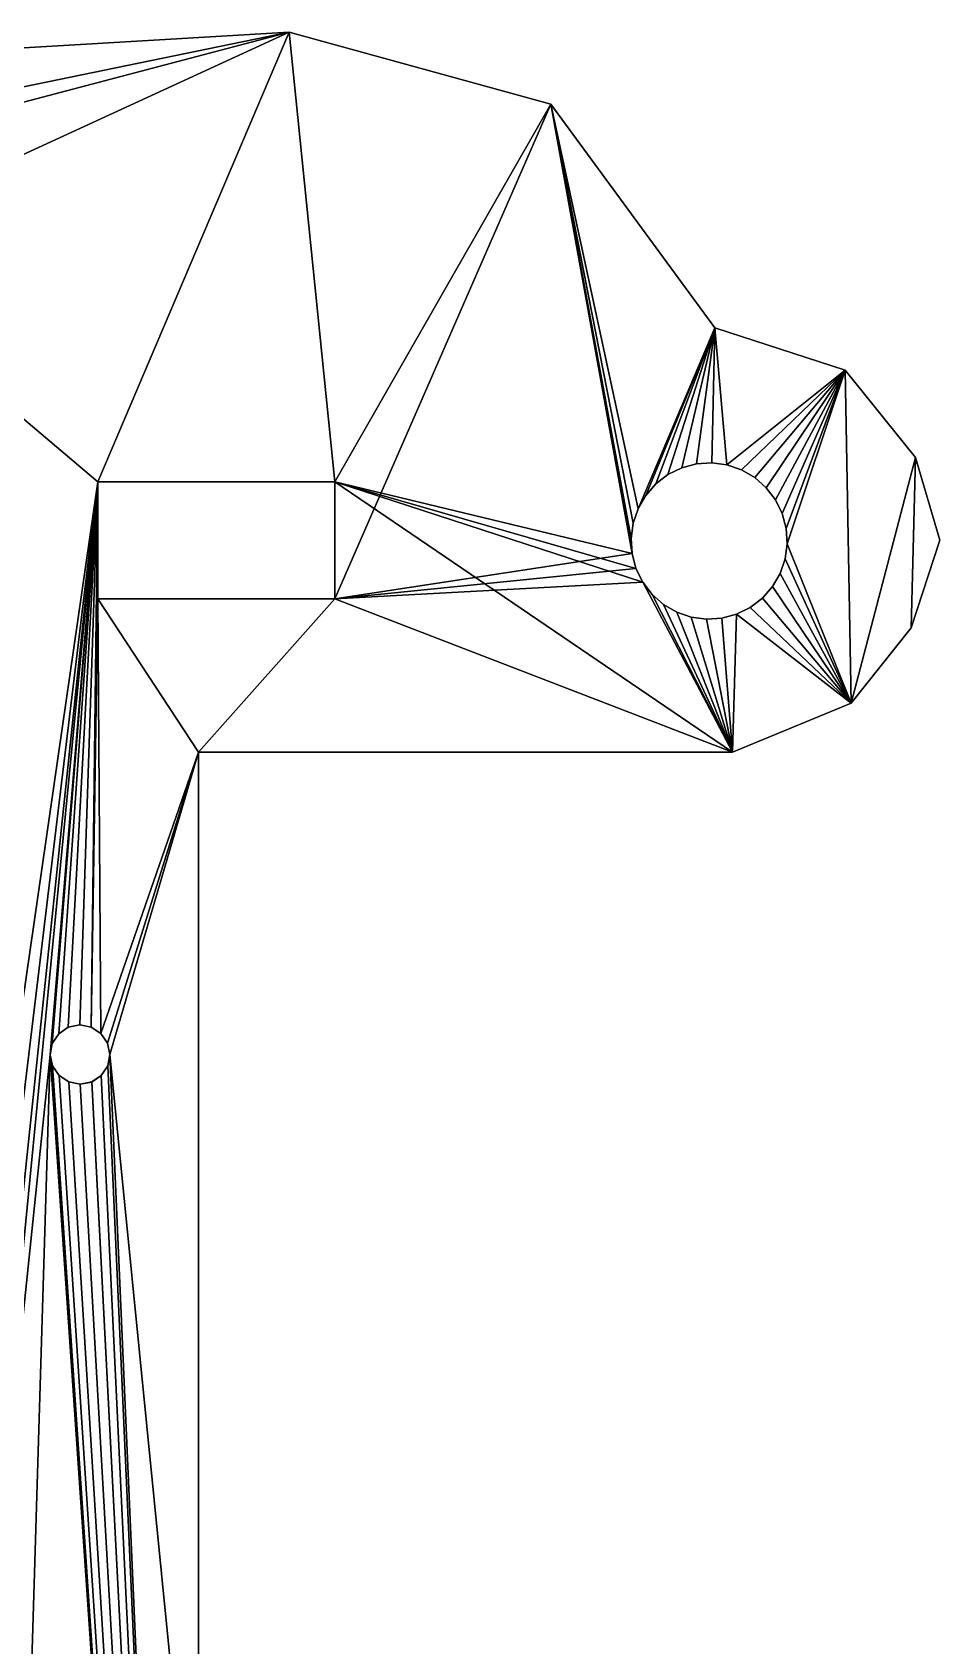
# Model space of a CAD drawing. Extents: x -74 to 237, y -40 to 259.
# Drawn here: x 190.8 to 237.1, y 177.1 to 259.4 of the extents above; entities that cross this region are included whole.
import ezdxf

# ---------------------------------------------------------------- set-up
doc = ezdxf.new("R2010")
doc.units = 0
doc.layers.get('0').update_dxf_attribs({"color": 13, "linetype": 'CONTINUOUS'})

# ---------------------------------------------------------------- blocks, each defined once
blk = doc.blocks.new('GROUP_1')
for p, q in [((277.513, 296.169, 0.013), (223.982, 293.02, 0.013)), ((277.513, 296.169, 10.013), (223.982, 293.02, 10.013)), ((290.867, 292.506, 10.013), (277.513, 296.169, 10.013)), ((290.867, 292.507, 0.013), (277.513, 296.169, 0.013)), ((277.513, 296.169, 0.013), (277.513, 296.169, 10.013)), ((290.867, 292.507, 0.013), (299.222, 281.096, 0.013)), ((290.867, 292.507, 0.013), (290.867, 292.506, 10.013)), ((290.867, 292.506, 10.013), (299.222, 281.095, 10.013)), ((305.865, 278.941, 0.013), (299.222, 281.096, 0.013)), ((299.222, 281.096, 0.013), (299.222, 281.095, 10.013)), ((305.865, 278.941, 10.013), (299.222, 281.095, 10.013)), ((309.459, 274.495, 10.013), (305.865, 278.941, 10.013)), ((309.459, 274.495, 0.013), (305.865, 278.941, 0.013)), ((305.865, 278.941, 0.013), (305.865, 278.941, 10.013)), ((296.836, 273.615, 0.013), (297.537, 273.96, 0.013)), ((296.836, 273.615, 10.013), (297.537, 273.959, 10.013)), ((297.537, 273.96, 0.013), (298.292, 274.161, 0.013)), ((297.537, 273.959, 10.013), (298.292, 274.16, 10.013)), ((297.537, 273.96, 0.013), (297.537, 273.959, 10.013)), ((298.292, 274.161, 0.013), (299.071, 274.211, 0.013)), ((298.292, 274.16, 10.013), (299.071, 274.21, 10.013)), ((298.292, 274.161, 0.013), (298.292, 274.16, 10.013)), ((299.071, 274.211, 0.013), (299.845, 274.107, 0.013)), ((299.071, 274.211, 0.013), (299.071, 274.21, 10.013)), ((299.071, 274.21, 10.013), (299.845, 274.107, 10.013)), ((299.845, 274.107, 0.013), (300.584, 273.855, 0.013)), ((299.845, 274.107, 10.013), (300.584, 273.855, 10.013)), ((299.845, 274.107, 0.013), (299.845, 274.107, 10.013)), ((309.459, 274.495, 0.013), (310.696, 270.265, 0.013)), ((309.459, 274.495, 10.013), (310.696, 270.265, 10.013)), ((309.459, 274.495, 0.013), (309.459, 274.495, 10.013)), ((267.761, 273.242, 0.013), (279.847, 273.242, 0.013)), ((267.761, 267.286, 0.013), (267.761, 273.242, 0.013)), ((267.761, 267.286, 10.013), (267.761, 273.242, 10.013)), ((267.761, 273.242, 10.013), (279.847, 273.242, 10.013)), ((267.761, 273.242, 0.013), (267.761, 273.242, 10.013)), ((279.847, 273.242, 0.013), (279.847, 267.286, 0.013)), ((279.847, 273.242, 10.013), (279.847, 267.286, 10.013)), ((279.847, 273.242, 0.013), (279.847, 273.242, 10.013)), ((295.7, 272.555, 0.013), (296.216, 273.141, 0.013)), ((295.7, 272.554, 10.013), (296.216, 273.141, 10.013)), ((296.216, 273.141, 0.013), (296.836, 273.615, 0.013)), ((296.216, 273.141, 10.013), (296.836, 273.615, 10.013)), ((296.216, 273.141, 0.013), (296.216, 273.141, 10.013)), ((296.836, 273.615, 0.013), (296.836, 273.615, 10.013)), ((300.584, 273.855, 0.013), (301.26, 273.464, 0.013)), ((300.584, 273.855, 10.013), (301.26, 273.463, 10.013)), ((300.584, 273.855, 0.013), (300.584, 273.855, 10.013)), ((301.26, 273.464, 0.013), (301.846, 272.948, 0.013)), ((301.26, 273.464, 0.013), (301.26, 273.463, 10.013)), ((301.26, 273.463, 10.013), (301.846, 272.948, 10.013)), ((295.309, 271.879, 0.013), (295.7, 272.555, 0.013)), ((295.309, 271.879, 10.013), (295.7, 272.554, 10.013)), ((295.7, 272.555, 0.013), (295.7, 272.554, 10.013)), ((301.846, 272.948, 0.013), (302.32, 272.328, 0.013)), ((301.846, 272.948, 10.013), (302.32, 272.327, 10.013)), ((301.846, 272.948, 0.013), (301.846, 272.948, 10.013)), ((302.32, 272.328, 0.013), (302.665, 271.627, 0.013)), ((302.32, 272.328, 0.013), (302.32, 272.327, 10.013)), ((302.32, 272.327, 10.013), (302.665, 271.626, 10.013)), ((295.057, 271.14, 0.013), (295.309, 271.879, 0.013)), ((295.057, 271.14, 10.013), (295.309, 271.879, 10.013)), ((295.309, 271.879, 0.013), (295.309, 271.879, 10.013)), ((302.665, 271.627, 0.013), (302.866, 270.872, 0.013)), ((302.665, 271.627, 0.013), (302.665, 271.626, 10.013)), ((302.665, 271.626, 10.013), (302.866, 270.872, 10.013)), ((294.954, 270.366, 0.013), (295.057, 271.14, 0.013)), ((294.954, 270.366, 10.013), (295.057, 271.14, 10.013)), ((295.057, 271.14, 0.013), (295.057, 271.14, 10.013)), ((302.866, 270.872, 0.013), (302.915, 270.093, 0.013)), ((302.866, 270.872, 10.013), (302.915, 270.093, 10.013)), ((302.866, 270.872, 0.013), (302.866, 270.872, 10.013)), ((295.003, 269.587, 0.013), (294.954, 270.366, 0.013)), ((295.003, 269.586, 10.013), (294.954, 270.366, 10.013)), ((294.954, 270.366, 0.013), (294.954, 270.366, 10.013)), ((302.915, 270.093, 0.013), (302.812, 269.319, 0.013)), ((302.915, 270.093, 10.013), (302.812, 269.319, 10.013)), ((302.915, 270.093, 0.013), (302.915, 270.093, 10.013)), ((309.23, 265.797, 0.013), (310.696, 270.265, 0.013)), ((309.23, 265.797, 10.013), (310.696, 270.265, 10.013)), ((310.696, 270.265, 0.013), (310.696, 270.265, 10.013)), ((295.204, 268.832, 0.013), (295.003, 269.587, 0.013)), ((295.003, 269.587, 0.013), (295.003, 269.586, 10.013)), ((295.204, 268.832, 10.013), (295.003, 269.586, 10.013)), ((302.812, 269.319, 0.013), (302.56, 268.58, 0.013)), ((302.812, 269.319, 10.013), (302.56, 268.58, 10.013)), ((302.812, 269.319, 0.013), (302.812, 269.319, 10.013)), ((295.549, 268.131, 0.013), (295.204, 268.832, 0.013)), ((295.549, 268.131, 10.013), (295.204, 268.832, 10.013)), ((295.204, 268.832, 0.013), (295.204, 268.832, 10.013)), ((302.56, 268.58, 0.013), (302.169, 267.904, 0.013)), ((302.56, 268.58, 10.013), (302.169, 267.904, 10.013)), ((302.56, 268.58, 0.013), (302.56, 268.58, 10.013)), ((296.023, 267.511, 0.013), (295.549, 268.131, 0.013)), ((296.023, 267.511, 10.013), (295.549, 268.131, 10.013)), ((295.549, 268.131, 0.013), (295.549, 268.131, 10.013)), ((296.609, 266.995, 0.013), (296.023, 267.511, 0.013)), ((296.609, 266.995, 10.013), (296.023, 267.511, 10.013)), ((296.023, 267.511, 0.013), (296.023, 267.511, 10.013)), ((302.169, 267.904, 0.013), (301.653, 267.318, 0.013)), ((302.169, 267.904, 10.013), (301.653, 267.318, 10.013)), ((302.169, 267.904, 0.013), (302.169, 267.904, 10.013)), ((279.847, 267.286, 0.013), (267.761, 267.286, 0.013)), ((279.847, 267.286, 10.013), (267.761, 267.286, 10.013)), ((267.761, 267.286, 0.013), (267.761, 267.286, 10.013)), ((279.847, 267.286, 0.013), (279.847, 267.286, 10.013)), ((297.285, 266.604, 0.013), (296.609, 266.995, 0.013)), ((297.285, 266.603, 10.013), (296.609, 266.995, 10.013)), ((296.609, 266.995, 0.013), (296.609, 266.995, 10.013)), ((298.024, 266.352, 0.013), (297.285, 266.604, 0.013)), ((297.285, 266.604, 0.013), (297.285, 266.603, 10.013)), ((298.024, 266.351, 10.013), (297.285, 266.603, 10.013)), ((301.033, 266.844, 0.013), (300.332, 266.499, 0.013)), ((301.033, 266.843, 10.013), (300.332, 266.499, 10.013)), ((301.653, 267.318, 0.013), (301.033, 266.844, 0.013)), ((301.653, 267.318, 10.013), (301.033, 266.843, 10.013)), ((301.033, 266.844, 0.013), (301.033, 266.843, 10.013)), ((301.653, 267.318, 0.013), (301.653, 267.318, 10.013)), ((298.798, 266.249, 0.013), (298.024, 266.352, 0.013)), ((298.024, 266.352, 0.013), (298.024, 266.351, 10.013)), ((298.798, 266.248, 10.013), (298.024, 266.351, 10.013)), ((299.577, 266.299, 0.013), (298.798, 266.249, 0.013)), ((299.577, 266.298, 10.013), (298.798, 266.248, 10.013)), ((298.798, 266.249, 0.013), (298.798, 266.248, 10.013)), ((300.332, 266.499, 0.013), (299.577, 266.299, 0.013)), ((300.332, 266.499, 10.013), (299.577, 266.298, 10.013)), ((299.577, 266.299, 0.013), (299.577, 266.298, 10.013)), ((300.332, 266.499, 0.013), (300.332, 266.499, 10.013)), ((306.172, 261.962, 0.013), (309.23, 265.797, 0.013)), ((306.172, 261.961, 10.013), (309.23, 265.797, 10.013)), ((309.23, 265.797, 0.013), (309.23, 265.797, 10.013)), ((300.12, 259.468, 0.013), (306.172, 261.962, 0.013)), ((300.12, 259.468, 10.013), (306.172, 261.961, 10.013)), ((306.172, 261.962, 0.013), (306.172, 261.961, 10.013)), ((272.891, 259.468, 0.013), (272.891, 198.628, 0.013)), ((300.12, 259.468, 0.013), (272.891, 259.468, 0.013)), ((272.891, 259.468, 10.013), (272.891, 198.628, 10.013)), ((300.12, 259.468, 10.013), (272.891, 259.468, 10.013)), ((272.891, 259.468, 0.013), (272.891, 259.468, 10.013)), ((300.12, 259.468, 0.013), (300.12, 259.468, 10.013)), ((265.762, 245.101, 0.013), (266.252, 245.436, 0.013)), ((265.762, 245.101, 10.013), (266.252, 245.435, 10.013)), ((266.252, 245.436, 0.013), (266.833, 245.557, 0.013)), ((266.252, 245.435, 10.013), (266.833, 245.556, 10.013)), ((266.252, 245.436, 0.013), (266.252, 245.435, 10.013)), ((266.833, 245.557, 0.013), (267.416, 245.447, 0.013)), ((266.833, 245.557, 0.013), (266.833, 245.556, 10.013)), ((266.833, 245.556, 10.013), (267.416, 245.447, 10.013)), ((267.416, 245.447, 0.013), (267.913, 245.123, 0.013)), ((267.416, 245.447, 10.013), (267.913, 245.123, 10.013)), ((267.416, 245.447, 0.013), (267.416, 245.447, 10.013)), ((265.327, 244.038, 0.013), (265.437, 244.611, 0.013)), ((265.327, 244.038, 10.013), (265.437, 244.611, 10.013)), ((265.437, 244.611, 0.013), (265.762, 245.101, 0.013)), ((265.437, 244.611, 10.013), (265.762, 245.101, 10.013)), ((265.437, 244.611, 0.013), (265.437, 244.611, 10.013)), ((265.762, 245.101, 0.013), (265.762, 245.101, 10.013)), ((267.913, 245.123, 0.013), (268.248, 244.634, 0.013)), ((267.913, 245.123, 10.013), (268.248, 244.633, 10.013)), ((267.913, 245.123, 0.013), (267.913, 245.123, 10.013)), ((268.248, 244.634, 0.013), (268.37, 244.054, 0.013)), ((268.248, 244.634, 0.013), (268.248, 244.633, 10.013)), ((268.248, 244.633, 10.013), (268.37, 244.053, 10.013)), ((265.448, 243.465, 0.013), (265.327, 244.038, 0.013)), ((265.448, 243.464, 10.013), (265.327, 244.038, 10.013)), ((265.327, 244.038, 0.013), (265.327, 244.038, 10.013)), ((268.26, 243.467, 0.013), (268.37, 244.054, 0.013)), ((268.26, 243.467, 10.013), (268.37, 244.053, 10.013)), ((268.37, 244.054, 0.013), (268.37, 244.053, 10.013)), ((265.783, 242.979, 0.013), (265.448, 243.465, 0.013)), ((265.448, 243.465, 0.013), (265.448, 243.464, 10.013)), ((265.783, 242.979, 10.013), (265.448, 243.464, 10.013)), ((266.28, 242.651, 0.013), (265.783, 242.979, 0.013)), ((266.28, 242.651, 10.013), (265.783, 242.979, 10.013)), ((265.783, 242.979, 0.013), (265.783, 242.979, 10.013)), ((267.935, 242.976, 0.013), (267.445, 242.647, 0.013)), ((267.935, 242.975, 10.013), (267.445, 242.646, 10.013)), ((267.935, 242.976, 0.013), (268.26, 243.467, 0.013)), ((267.935, 242.975, 10.013), (268.26, 243.467, 10.013)), ((267.935, 242.976, 0.013), (267.935, 242.975, 10.013)), ((268.26, 243.467, 0.013), (268.26, 243.467, 10.013)), ((266.864, 242.535, 0.013), (266.28, 242.651, 0.013)), ((266.864, 242.534, 10.013), (266.28, 242.651, 10.013)), ((266.28, 242.651, 0.013), (266.28, 242.651, 10.013)), ((267.445, 242.647, 0.013), (266.864, 242.535, 0.013)), ((267.445, 242.646, 10.013), (266.864, 242.534, 10.013)), ((266.864, 242.535, 0.013), (266.864, 242.534, 10.013)), ((267.445, 242.647, 0.013), (267.445, 242.646, 10.013))]:
    blk.add_line(p, q)
mesh = blk.add_polyface()
corners = [(243.376, 289.162, 0.013), (223.982, 293.02, 0.013), (277.513, 296.169, 0.013), (253.571, 289.877, 0.013), (253.628, 285.201, 0.013), (267.761, 273.242, 0.013), (279.847, 273.242, 0.013), (290.867, 292.507, 0.013), (279.847, 267.286, 0.013), (295.057, 271.14, 0.013), (294.954, 270.366, 0.013), (295.309, 271.879, 0.013), (299.222, 281.096, 0.013), (295.7, 272.555, 0.013), (296.216, 273.141, 0.013), (296.836, 273.615, 0.013), (297.537, 273.96, 0.013), (298.292, 274.161, 0.013), (299.071, 274.211, 0.013), (299.845, 274.107, 0.013), (305.865, 278.941, 0.013), (300.584, 273.855, 0.013), (301.26, 273.464, 0.013), (301.846, 272.948, 0.013), (302.32, 272.328, 0.013), (302.665, 271.627, 0.013), (302.866, 270.872, 0.013), (302.915, 270.093, 0.013), (272.891, 259.468, 0.013), (267.761, 267.286, 0.013), (300.12, 259.468, 0.013), (295.549, 268.131, 0.013), (295.204, 268.832, 0.013), (295.003, 269.587, 0.013), (296.023, 267.511, 0.013), (296.609, 266.995, 0.013), (297.285, 266.604, 0.013), (298.024, 266.352, 0.013), (298.798, 266.249, 0.013), (299.577, 266.299, 0.013), (300.332, 266.499, 0.013), (306.172, 261.962, 0.013), (301.033, 266.844, 0.013), (301.653, 267.318, 0.013), (302.169, 267.904, 0.013), (302.56, 268.58, 0.013), (302.812, 269.319, 0.013), (309.459, 274.495, 0.013), (309.23, 265.797, 0.013), (310.696, 270.265, 0.013)]
mesh.append_faces([[corners[k] for k in face] for face in [(48, 47, 49)]], dxfattribs={"vtx0": -1})
mesh.append_faces([[corners[k] for k in face] for face in [(0, 2, 3), (3, 2, 4), (5, 2, 6), (6, 7, 8), (9, 7, 11), (11, 12, 13), (13, 12, 14), (14, 12, 15), (15, 12, 16), (16, 12, 17), (17, 12, 18), (18, 12, 19), (19, 20, 21), (21, 20, 22), (22, 20, 23), (23, 20, 24), (24, 20, 25), (25, 20, 26), (26, 20, 27), (28, 8, 30), (31, 8, 32), (32, 8, 33), (33, 7, 10), (30, 40, 41), (41, 47, 48)]], dxfattribs={"vtx0": -1, "vtx1": -1})
mesh.append_faces([[corners[k] for k in face] for face in [(4, 2, 5), (30, 8, 31), (33, 8, 7), (41, 27, 20)]], dxfattribs={"vtx0": -1, "vtx1": -1, "vtx2": -1})
mesh.append_faces([[corners[k] for k in face] for face in [(0, 1, 2), (6, 2, 7), (7, 9, 10), (11, 7, 12), (19, 12, 20), (28, 29, 8), (30, 31, 34), (30, 34, 35), (30, 35, 36), (30, 36, 37), (30, 37, 38), (30, 38, 39), (30, 39, 40), (41, 40, 42), (41, 42, 43), (41, 43, 44), (41, 44, 45), (41, 45, 46), (41, 46, 27), (41, 20, 47)]], dxfattribs={"vtx0": -1, "vtx2": -1})
mesh = blk.add_polyface()
corners = [(223.982, 293.02, 10.013), (243.376, 289.162, 10.013), (277.513, 296.169, 10.013), (253.571, 289.876, 10.013), (253.628, 285.2, 10.013), (267.761, 273.242, 10.013), (279.847, 273.242, 10.013), (290.867, 292.506, 10.013), (267.761, 267.286, 10.013), (272.891, 259.468, 10.013), (279.847, 267.286, 10.013), (300.12, 259.468, 10.013), (295.549, 268.131, 10.013), (295.204, 268.832, 10.013), (295.003, 269.586, 10.013), (294.954, 270.366, 10.013), (296.023, 267.511, 10.013), (296.609, 266.995, 10.013), (297.285, 266.603, 10.013), (298.024, 266.351, 10.013), (298.798, 266.248, 10.013), (299.577, 266.298, 10.013), (300.332, 266.499, 10.013), (306.172, 261.961, 10.013), (301.033, 266.843, 10.013), (301.653, 267.318, 10.013), (302.169, 267.904, 10.013), (302.56, 268.58, 10.013), (302.812, 269.319, 10.013), (302.915, 270.093, 10.013), (305.865, 278.941, 10.013), (309.459, 274.495, 10.013), (309.23, 265.797, 10.013), (310.696, 270.265, 10.013), (295.309, 271.879, 10.013), (299.222, 281.095, 10.013), (295.057, 271.14, 10.013), (295.7, 272.554, 10.013), (296.216, 273.141, 10.013), (296.836, 273.615, 10.013), (297.537, 273.959, 10.013), (298.292, 274.16, 10.013), (299.071, 274.21, 10.013), (299.845, 274.107, 10.013), (300.584, 273.855, 10.013), (301.26, 273.463, 10.013), (301.846, 272.948, 10.013), (302.32, 272.327, 10.013), (302.665, 271.626, 10.013), (302.866, 270.872, 10.013)]
mesh.append_faces([[corners[k] for k in face] for face in [(31, 32, 33)]], dxfattribs={"vtx0": -1})
mesh.append_faces([[corners[k] for k in face] for face in [(0, 1, 2), (2, 6, 7), (8, 9, 10), (10, 11, 6), (12, 11, 16), (16, 11, 17), (17, 11, 18), (18, 11, 19), (19, 11, 20), (20, 11, 21), (21, 11, 22), (22, 23, 24), (24, 23, 25), (25, 23, 26), (26, 23, 27), (27, 23, 28), (28, 23, 29), (30, 23, 31), (7, 34, 35), (34, 7, 36), (36, 7, 15), (35, 43, 30)]], dxfattribs={"vtx0": -1, "vtx1": -1})
mesh.append_faces([[corners[k] for k in face] for face in [(2, 4, 5), (6, 11, 12), (6, 14, 7), (29, 23, 30)]], dxfattribs={"vtx0": -1, "vtx1": -1, "vtx2": -1})
mesh.append_faces([[corners[k] for k in face] for face in [(2, 1, 3), (2, 3, 4), (2, 5, 6), (10, 9, 11), (6, 12, 13), (6, 13, 14), (7, 14, 15), (22, 11, 23), (31, 23, 32), (35, 34, 37), (35, 37, 38), (35, 38, 39), (35, 39, 40), (35, 40, 41), (35, 41, 42), (35, 42, 43), (30, 43, 44), (30, 44, 45), (30, 45, 46), (30, 46, 47), (30, 47, 48), (30, 48, 49), (30, 49, 29)]], dxfattribs={"vtx0": -1, "vtx2": -1})
mesh = blk.add_polyface()
corners = [(223.982, 293.02, 10.013), (277.513, 296.169, 0.013), (223.982, 293.02, 0.013), (277.513, 296.169, 10.013)]
mesh.append_faces([[corners[k] for k in face] for face in [(0, 1, 2), (1, 0, 3)]], dxfattribs={"vtx0": -1})
mesh = blk.add_polyface()
corners = [(277.513, 296.169, 10.013), (290.867, 292.507, 0.013), (277.513, 296.169, 0.013), (290.867, 292.506, 10.013)]
mesh.append_faces([[corners[k] for k in face] for face in [(0, 1, 2), (1, 0, 3)]], dxfattribs={"vtx0": -1})
mesh = blk.add_polyface()
corners = [(299.222, 281.096, 0.013), (290.867, 292.506, 10.013), (299.222, 281.095, 10.013), (290.867, 292.507, 0.013)]
mesh.append_faces([[corners[k] for k in face] for face in [(0, 1, 2), (1, 0, 3)]], dxfattribs={"vtx0": -1})
mesh = blk.add_polyface()
corners = [(262.747, 159.197, 0), (257.213, 172.341, 0.009), (258.229, 175.688, 0.009), (258.572, 179.169, 0.009), (240.729, 197.012, 0.009), (237.68, 231.904, 0.013), (239.096, 232.987, 0.013), (240.273, 234.325, 0.013), (241.167, 235.867, 0.013), (244.21, 196.67, 0.009), (241.742, 237.554, 0.013), (241.977, 239.32, 0.013), (243.376, 289.162, 0.013), (243.644, 284.505, 0.013), (253.628, 285.201, 0.013), (247.557, 195.654, 0.009), (250.642, 194.005, 0.009), (253.346, 191.786, 0.009), (255.565, 189.082, 0.009), (286.663, 159.209), (272.891, 198.628, 0.013), (309.539, 198.628, 0.013), (298.593, 159.197, 0), (236.656, 247.908, 0.013), (238.198, 247.014, 0.013), (239.537, 245.837, 0.013), (240.619, 244.421, 0.013), (241.405, 242.821, 0.013), (241.864, 241.099, 0.013), (267.761, 273.242, 0.013), (257.213, 185.998, 0.009), (258.229, 182.65, 0.009), (265.327, 244.038, 0.013), (265.437, 244.611, 0.013), (265.762, 245.101, 0.013), (266.252, 245.436, 0.013), (266.833, 245.557, 0.013), (267.416, 245.447, 0.013), (267.761, 267.286, 0.013), (267.913, 245.123, 0.013), (272.891, 259.468, 0.013), (268.248, 244.634, 0.013), (268.37, 244.054, 0.013), (273.745, 121.257, 0), (265.448, 243.465, 0.013), (265.783, 242.979, 0.013), (266.28, 242.651, 0.013), (266.864, 242.535, 0.013), (267.445, 242.647, 0.013), (267.935, 242.976, 0.013), (268.26, 243.467, 0.013)]
mesh.append_faces([[corners[k] for k in face] for face in [(4, 8, 9), (9, 14, 15), (15, 14, 16), (16, 14, 17), (17, 14, 18), (19, 21, 22), (23, 12, 24), (24, 12, 25), (25, 12, 26), (26, 12, 27), (27, 12, 28), (28, 12, 11), (18, 29, 30), (30, 29, 31), (31, 29, 3), (32, 29, 33), (33, 29, 34), (34, 29, 35), (35, 29, 36), (36, 29, 37), (39, 40, 41), (41, 40, 42)]], dxfattribs={"vtx0": -1, "vtx1": -1})
mesh.append_faces([[corners[k] for k in face] for face in [(9, 11, 12), (14, 29, 18), (3, 29, 32), (3, 32, 0), (39, 38, 40), (43, 0, 32), (43, 42, 20)]], dxfattribs={"vtx0": -1, "vtx1": -1, "vtx2": -1})
mesh.append_faces([[corners[k] for k in face] for face in [(0, 1, 2), (0, 2, 3), (4, 5, 6), (4, 6, 7), (4, 7, 8), (9, 8, 10), (9, 10, 11), (9, 12, 13), (9, 13, 14), (19, 20, 21), (37, 29, 38), (38, 39, 37), (42, 40, 20), (43, 32, 44), (43, 44, 45), (43, 45, 46), (43, 46, 47), (43, 47, 48), (43, 48, 49), (43, 49, 50), (43, 50, 42)]], dxfattribs={"vtx0": -1, "vtx2": -1})
mesh = blk.add_polyface()
corners = [(262.747, 159.196, 10), (273.745, 121.257, 10), (265.327, 244.038, 10.013), (265.448, 243.464, 10.013), (265.783, 242.979, 10.013), (266.28, 242.651, 10.013), (266.864, 242.534, 10.013), (267.445, 242.646, 10.013), (267.935, 242.975, 10.013), (268.26, 243.467, 10.013), (268.37, 244.053, 10.013), (272.891, 198.628, 10.013), (286.663, 159.208, 10), (309.539, 198.628, 10.013), (298.593, 159.196, 10), (237.68, 231.903, 10.013), (240.729, 197.012, 10.009), (239.096, 232.986, 10.013), (240.273, 234.324, 10.013), (241.167, 235.866, 10.013), (244.21, 196.669, 10.009), (241.742, 237.553, 10.013), (241.977, 239.32, 10.013), (243.376, 289.162, 10.013), (243.644, 284.505, 10.013), (253.628, 285.2, 10.013), (247.557, 195.654, 10.009), (250.642, 194.005, 10.009), (253.346, 191.786, 10.009), (255.565, 189.082, 10.009), (257.213, 172.341, 10.009), (258.229, 175.688, 10.009), (258.572, 179.169, 10.009), (236.656, 247.907, 10.013), (238.198, 247.013, 10.013), (239.537, 245.836, 10.013), (240.619, 244.421, 10.013), (241.405, 242.821, 10.013), (241.864, 241.099, 10.013), (267.761, 273.242, 10.013), (257.213, 185.997, 10.009), (258.229, 182.65, 10.009), (265.437, 244.611, 10.013), (265.762, 245.101, 10.013), (266.252, 245.435, 10.013), (266.833, 245.556, 10.013), (267.416, 245.447, 10.013), (267.761, 267.286, 10.013), (267.913, 245.123, 10.013), (272.891, 259.468, 10.013), (268.248, 244.633, 10.013)]
mesh.append_faces([[corners[k] for k in face] for face in [(2, 1, 3), (3, 1, 4), (4, 1, 5), (5, 1, 6), (6, 1, 7), (7, 1, 8), (8, 1, 9), (9, 1, 10), (11, 12, 13), (15, 16, 17), (17, 16, 18), (18, 16, 19), (19, 20, 21), (21, 20, 22), (23, 20, 24), (24, 20, 25), (30, 0, 31), (31, 0, 32), (39, 46, 47), (48, 47, 46), (49, 10, 11)]], dxfattribs={"vtx0": -1, "vtx1": -1})
mesh.append_faces([[corners[k] for k in face] for face in [(0, 1, 2), (10, 1, 11), (22, 20, 23), (39, 25, 29), (39, 32, 2), (2, 32, 0), (47, 48, 49)]], dxfattribs={"vtx0": -1, "vtx1": -1, "vtx2": -1})
mesh.append_faces([[corners[k] for k in face] for face in [(13, 12, 14), (19, 16, 20), (25, 20, 26), (25, 26, 27), (25, 27, 28), (25, 28, 29), (23, 33, 34), (23, 34, 35), (23, 35, 36), (23, 36, 37), (23, 37, 38), (23, 38, 22), (39, 29, 40), (39, 40, 41), (39, 41, 32), (39, 2, 42), (39, 42, 43), (39, 43, 44), (39, 44, 45), (39, 45, 46), (49, 48, 50), (49, 50, 10)]], dxfattribs={"vtx0": -1, "vtx2": -1})
mesh = blk.add_polyface()
corners = [(299.222, 281.095, 10.013), (305.865, 278.941, 0.013), (299.222, 281.096, 0.013), (305.865, 278.941, 10.013)]
mesh.append_faces([[corners[k] for k in face] for face in [(0, 1, 2), (1, 0, 3)]], dxfattribs={"vtx0": -1})
mesh = blk.add_polyface()
corners = [(309.459, 274.495, 0.013), (305.865, 278.941, 10.013), (309.459, 274.495, 10.013), (305.865, 278.941, 0.013)]
mesh.append_faces([[corners[k] for k in face] for face in [(0, 1, 2), (1, 0, 3)]], dxfattribs={"vtx0": -1})
mesh = blk.add_polyface()
corners = [(297.537, 273.959, 10.013), (296.836, 273.615, 0.013), (297.537, 273.96, 0.013), (296.836, 273.615, 10.013)]
mesh.append_faces([[corners[k] for k in face] for face in [(0, 1, 2), (1, 0, 3)]], dxfattribs={"vtx0": -1})
mesh = blk.add_polyface()
corners = [(298.292, 274.16, 10.013), (297.537, 273.96, 0.013), (298.292, 274.161, 0.013), (297.537, 273.959, 10.013)]
mesh.append_faces([[corners[k] for k in face] for face in [(0, 1, 2), (1, 0, 3)]], dxfattribs={"vtx0": -1})
mesh = blk.add_polyface()
corners = [(299.071, 274.21, 10.013), (298.292, 274.161, 0.013), (299.071, 274.211, 0.013), (298.292, 274.16, 10.013)]
mesh.append_faces([[corners[k] for k in face] for face in [(0, 1, 2), (1, 0, 3)]], dxfattribs={"vtx0": -1})
mesh = blk.add_polyface()
corners = [(299.845, 274.107, 10.013), (299.071, 274.211, 0.013), (299.845, 274.107, 0.013), (299.071, 274.21, 10.013)]
mesh.append_faces([[corners[k] for k in face] for face in [(0, 1, 2), (1, 0, 3)]], dxfattribs={"vtx0": -1})
mesh = blk.add_polyface()
corners = [(300.584, 273.855, 10.013), (299.845, 274.107, 0.013), (300.584, 273.855, 0.013), (299.845, 274.107, 10.013)]
mesh.append_faces([[corners[k] for k in face] for face in [(0, 1, 2), (1, 0, 3)]], dxfattribs={"vtx0": -1})
mesh = blk.add_polyface()
corners = [(310.696, 270.265, 0.013), (309.459, 274.495, 10.013), (310.696, 270.265, 10.013), (309.459, 274.495, 0.013)]
mesh.append_faces([[corners[k] for k in face] for face in [(0, 1, 2), (1, 0, 3)]], dxfattribs={"vtx0": -1})
mesh = blk.add_polyface()
corners = [(267.761, 267.286, 0.013), (267.761, 273.242, 10.013), (267.761, 267.286, 10.013), (267.761, 273.242, 0.013)]
mesh.append_faces([[corners[k] for k in face] for face in [(0, 1, 2), (1, 0, 3)]], dxfattribs={"vtx0": -1})
mesh = blk.add_polyface()
corners = [(279.847, 273.242, 10.013), (267.761, 273.242, 0.013), (279.847, 273.242, 0.013), (267.761, 273.242, 10.013)]
mesh.append_faces([[corners[k] for k in face] for face in [(0, 1, 2), (1, 0, 3)]], dxfattribs={"vtx0": -1})
mesh = blk.add_polyface()
corners = [(279.847, 273.242, 10.013), (279.847, 267.286, 0.013), (279.847, 267.286, 10.013), (279.847, 273.242, 0.013)]
mesh.append_faces([[corners[k] for k in face] for face in [(0, 1, 2), (1, 0, 3)]], dxfattribs={"vtx0": -1})
mesh = blk.add_polyface()
corners = [(295.7, 272.555, 0.013), (296.216, 273.141, 10.013), (295.7, 272.554, 10.013), (296.216, 273.141, 0.013)]
mesh.append_faces([[corners[k] for k in face] for face in [(0, 1, 2), (1, 0, 3)]], dxfattribs={"vtx0": -1})
mesh = blk.add_polyface()
corners = [(296.836, 273.615, 10.013), (296.216, 273.141, 0.013), (296.836, 273.615, 0.013), (296.216, 273.141, 10.013)]
mesh.append_faces([[corners[k] for k in face] for face in [(0, 1, 2), (1, 0, 3)]], dxfattribs={"vtx0": -1})
mesh = blk.add_polyface()
corners = [(301.26, 273.463, 10.013), (300.584, 273.855, 0.013), (301.26, 273.464, 0.013), (300.584, 273.855, 10.013)]
mesh.append_faces([[corners[k] for k in face] for face in [(0, 1, 2), (1, 0, 3)]], dxfattribs={"vtx0": -1})
mesh = blk.add_polyface()
corners = [(301.846, 272.948, 10.013), (301.26, 273.464, 0.013), (301.846, 272.948, 0.013), (301.26, 273.463, 10.013)]
mesh.append_faces([[corners[k] for k in face] for face in [(0, 1, 2), (1, 0, 3)]], dxfattribs={"vtx0": -1})
mesh = blk.add_polyface()
corners = [(295.309, 271.879, 0.013), (295.7, 272.554, 10.013), (295.309, 271.879, 10.013), (295.7, 272.555, 0.013)]
mesh.append_faces([[corners[k] for k in face] for face in [(0, 1, 2), (1, 0, 3)]], dxfattribs={"vtx0": -1})
mesh = blk.add_polyface()
corners = [(301.846, 272.948, 10.013), (302.32, 272.328, 0.013), (302.32, 272.327, 10.013), (301.846, 272.948, 0.013)]
mesh.append_faces([[corners[k] for k in face] for face in [(0, 1, 2), (1, 0, 3)]], dxfattribs={"vtx0": -1})
mesh = blk.add_polyface()
corners = [(302.32, 272.327, 10.013), (302.665, 271.627, 0.013), (302.665, 271.626, 10.013), (302.32, 272.328, 0.013)]
mesh.append_faces([[corners[k] for k in face] for face in [(0, 1, 2), (1, 0, 3)]], dxfattribs={"vtx0": -1})
mesh = blk.add_polyface()
corners = [(295.057, 271.14, 0.013), (295.309, 271.879, 10.013), (295.057, 271.14, 10.013), (295.309, 271.879, 0.013)]
mesh.append_faces([[corners[k] for k in face] for face in [(0, 1, 2), (1, 0, 3)]], dxfattribs={"vtx0": -1})
mesh = blk.add_polyface()
corners = [(302.665, 271.626, 10.013), (302.866, 270.872, 0.013), (302.866, 270.872, 10.013), (302.665, 271.627, 0.013)]
mesh.append_faces([[corners[k] for k in face] for face in [(0, 1, 2), (1, 0, 3)]], dxfattribs={"vtx0": -1})
mesh = blk.add_polyface()
corners = [(294.954, 270.366, 0.013), (295.057, 271.14, 10.013), (294.954, 270.366, 10.013), (295.057, 271.14, 0.013)]
mesh.append_faces([[corners[k] for k in face] for face in [(0, 1, 2), (1, 0, 3)]], dxfattribs={"vtx0": -1})
mesh = blk.add_polyface()
corners = [(302.866, 270.872, 10.013), (302.915, 270.093, 0.013), (302.915, 270.093, 10.013), (302.866, 270.872, 0.013)]
mesh.append_faces([[corners[k] for k in face] for face in [(0, 1, 2), (1, 0, 3)]], dxfattribs={"vtx0": -1})
mesh = blk.add_polyface()
corners = [(295.003, 269.587, 0.013), (294.954, 270.366, 10.013), (295.003, 269.586, 10.013), (294.954, 270.366, 0.013)]
mesh.append_faces([[corners[k] for k in face] for face in [(0, 1, 2), (1, 0, 3)]], dxfattribs={"vtx0": -1})
mesh = blk.add_polyface()
corners = [(302.915, 270.093, 10.013), (302.812, 269.319, 0.013), (302.812, 269.319, 10.013), (302.915, 270.093, 0.013)]
mesh.append_faces([[corners[k] for k in face] for face in [(0, 1, 2), (1, 0, 3)]], dxfattribs={"vtx0": -1})
mesh = blk.add_polyface()
corners = [(309.23, 265.797, 0.013), (310.696, 270.265, 10.013), (309.23, 265.797, 10.013), (310.696, 270.265, 0.013)]
mesh.append_faces([[corners[k] for k in face] for face in [(0, 1, 2), (1, 0, 3)]], dxfattribs={"vtx0": -1})
mesh = blk.add_polyface()
corners = [(295.204, 268.832, 0.013), (295.003, 269.586, 10.013), (295.204, 268.832, 10.013), (295.003, 269.587, 0.013)]
mesh.append_faces([[corners[k] for k in face] for face in [(0, 1, 2), (1, 0, 3)]], dxfattribs={"vtx0": -1})
mesh = blk.add_polyface()
corners = [(302.812, 269.319, 10.013), (302.56, 268.58, 0.013), (302.56, 268.58, 10.013), (302.812, 269.319, 0.013)]
mesh.append_faces([[corners[k] for k in face] for face in [(0, 1, 2), (1, 0, 3)]], dxfattribs={"vtx0": -1})
mesh = blk.add_polyface()
corners = [(295.549, 268.131, 0.013), (295.204, 268.832, 10.013), (295.549, 268.131, 10.013), (295.204, 268.832, 0.013)]
mesh.append_faces([[corners[k] for k in face] for face in [(0, 1, 2), (1, 0, 3)]], dxfattribs={"vtx0": -1})
mesh = blk.add_polyface()
corners = [(302.56, 268.58, 10.013), (302.169, 267.904, 0.013), (302.169, 267.904, 10.013), (302.56, 268.58, 0.013)]
mesh.append_faces([[corners[k] for k in face] for face in [(0, 1, 2), (1, 0, 3)]], dxfattribs={"vtx0": -1})
mesh = blk.add_polyface()
corners = [(296.023, 267.511, 0.013), (295.549, 268.131, 10.013), (296.023, 267.511, 10.013), (295.549, 268.131, 0.013)]
mesh.append_faces([[corners[k] for k in face] for face in [(0, 1, 2), (1, 0, 3)]], dxfattribs={"vtx0": -1})
mesh = blk.add_polyface()
corners = [(296.023, 267.511, 10.013), (296.609, 266.995, 0.013), (296.023, 267.511, 0.013), (296.609, 266.995, 10.013)]
mesh.append_faces([[corners[k] for k in face] for face in [(0, 1, 2), (1, 0, 3)]], dxfattribs={"vtx0": -1})
mesh = blk.add_polyface()
corners = [(302.169, 267.904, 10.013), (301.653, 267.318, 0.013), (301.653, 267.318, 10.013), (302.169, 267.904, 0.013)]
mesh.append_faces([[corners[k] for k in face] for face in [(0, 1, 2), (1, 0, 3)]], dxfattribs={"vtx0": -1})
mesh = blk.add_polyface()
corners = [(267.761, 267.286, 10.013), (279.847, 267.286, 0.013), (267.761, 267.286, 0.013), (279.847, 267.286, 10.013)]
mesh.append_faces([[corners[k] for k in face] for face in [(0, 1, 2), (1, 0, 3)]], dxfattribs={"vtx0": -1})
mesh = blk.add_polyface()
corners = [(296.609, 266.995, 10.013), (297.285, 266.604, 0.013), (296.609, 266.995, 0.013), (297.285, 266.603, 10.013)]
mesh.append_faces([[corners[k] for k in face] for face in [(0, 1, 2), (1, 0, 3)]], dxfattribs={"vtx0": -1})
mesh = blk.add_polyface()
corners = [(297.285, 266.603, 10.013), (298.024, 266.352, 0.013), (297.285, 266.604, 0.013), (298.024, 266.351, 10.013)]
mesh.append_faces([[corners[k] for k in face] for face in [(0, 1, 2), (1, 0, 3)]], dxfattribs={"vtx0": -1})
mesh = blk.add_polyface()
corners = [(300.332, 266.499, 10.013), (301.033, 266.844, 0.013), (300.332, 266.499, 0.013), (301.033, 266.843, 10.013)]
mesh.append_faces([[corners[k] for k in face] for face in [(0, 1, 2), (1, 0, 3)]], dxfattribs={"vtx0": -1})
mesh = blk.add_polyface()
corners = [(301.033, 266.843, 10.013), (301.653, 267.318, 0.013), (301.033, 266.844, 0.013), (301.653, 267.318, 10.013)]
mesh.append_faces([[corners[k] for k in face] for face in [(0, 1, 2), (1, 0, 3)]], dxfattribs={"vtx0": -1})
mesh = blk.add_polyface()
corners = [(298.024, 266.351, 10.013), (298.798, 266.249, 0.013), (298.024, 266.352, 0.013), (298.798, 266.248, 10.013)]
mesh.append_faces([[corners[k] for k in face] for face in [(0, 1, 2), (1, 0, 3)]], dxfattribs={"vtx0": -1})
mesh = blk.add_polyface()
corners = [(298.798, 266.248, 10.013), (299.577, 266.299, 0.013), (298.798, 266.249, 0.013), (299.577, 266.298, 10.013)]
mesh.append_faces([[corners[k] for k in face] for face in [(0, 1, 2), (1, 0, 3)]], dxfattribs={"vtx0": -1})
mesh = blk.add_polyface()
corners = [(299.577, 266.298, 10.013), (300.332, 266.499, 0.013), (299.577, 266.299, 0.013), (300.332, 266.499, 10.013)]
mesh.append_faces([[corners[k] for k in face] for face in [(0, 1, 2), (1, 0, 3)]], dxfattribs={"vtx0": -1})
mesh = blk.add_polyface()
corners = [(306.172, 261.962, 0.013), (309.23, 265.797, 10.013), (306.172, 261.961, 10.013), (309.23, 265.797, 0.013)]
mesh.append_faces([[corners[k] for k in face] for face in [(0, 1, 2), (1, 0, 3)]], dxfattribs={"vtx0": -1})
mesh = blk.add_polyface()
corners = [(306.172, 261.961, 10.013), (300.12, 259.468, 0.013), (306.172, 261.962, 0.013), (300.12, 259.468, 10.013)]
mesh.append_faces([[corners[k] for k in face] for face in [(0, 1, 2), (1, 0, 3)]], dxfattribs={"vtx0": -1})
mesh = blk.add_polyface()
corners = [(300.12, 259.468, 10.013), (272.891, 259.468, 0.013), (300.12, 259.468, 0.013), (272.891, 259.468, 10.013)]
mesh.append_faces([[corners[k] for k in face] for face in [(0, 1, 2), (1, 0, 3)]], dxfattribs={"vtx0": -1})
mesh = blk.add_polyface()
corners = [(272.891, 198.628, 0.013), (272.891, 259.468, 10.013), (272.891, 198.628, 10.013), (272.891, 259.468, 0.013)]
mesh.append_faces([[corners[k] for k in face] for face in [(0, 1, 2), (1, 0, 3)]], dxfattribs={"vtx0": -1})
mesh = blk.add_polyface()
corners = [(266.252, 245.435, 10.013), (265.762, 245.101, 0.013), (266.252, 245.436, 0.013), (265.762, 245.101, 10.013)]
mesh.append_faces([[corners[k] for k in face] for face in [(0, 1, 2), (1, 0, 3)]], dxfattribs={"vtx0": -1})
mesh = blk.add_polyface()
corners = [(266.833, 245.556, 10.013), (266.252, 245.436, 0.013), (266.833, 245.557, 0.013), (266.252, 245.435, 10.013)]
mesh.append_faces([[corners[k] for k in face] for face in [(0, 1, 2), (1, 0, 3)]], dxfattribs={"vtx0": -1})
mesh = blk.add_polyface()
corners = [(267.416, 245.447, 10.013), (266.833, 245.557, 0.013), (267.416, 245.447, 0.013), (266.833, 245.556, 10.013)]
mesh.append_faces([[corners[k] for k in face] for face in [(0, 1, 2), (1, 0, 3)]], dxfattribs={"vtx0": -1})
mesh = blk.add_polyface()
corners = [(267.913, 245.123, 10.013), (267.416, 245.447, 0.013), (267.913, 245.123, 0.013), (267.416, 245.447, 10.013)]
mesh.append_faces([[corners[k] for k in face] for face in [(0, 1, 2), (1, 0, 3)]], dxfattribs={"vtx0": -1})
mesh = blk.add_polyface()
corners = [(265.327, 244.038, 0.013), (265.437, 244.611, 10.013), (265.327, 244.038, 10.013), (265.437, 244.611, 0.013)]
mesh.append_faces([[corners[k] for k in face] for face in [(0, 1, 2), (1, 0, 3)]], dxfattribs={"vtx0": -1})
mesh = blk.add_polyface()
corners = [(265.437, 244.611, 0.013), (265.762, 245.101, 10.013), (265.437, 244.611, 10.013), (265.762, 245.101, 0.013)]
mesh.append_faces([[corners[k] for k in face] for face in [(0, 1, 2), (1, 0, 3)]], dxfattribs={"vtx0": -1})
mesh = blk.add_polyface()
corners = [(267.913, 245.123, 10.013), (268.248, 244.634, 0.013), (268.248, 244.633, 10.013), (267.913, 245.123, 0.013)]
mesh.append_faces([[corners[k] for k in face] for face in [(0, 1, 2), (1, 0, 3)]], dxfattribs={"vtx0": -1})
mesh = blk.add_polyface()
corners = [(268.248, 244.633, 10.013), (268.37, 244.054, 0.013), (268.37, 244.053, 10.013), (268.248, 244.634, 0.013)]
mesh.append_faces([[corners[k] for k in face] for face in [(0, 1, 2), (1, 0, 3)]], dxfattribs={"vtx0": -1})
mesh = blk.add_polyface()
corners = [(265.448, 243.465, 0.013), (265.327, 244.038, 10.013), (265.448, 243.464, 10.013), (265.327, 244.038, 0.013)]
mesh.append_faces([[corners[k] for k in face] for face in [(0, 1, 2), (1, 0, 3)]], dxfattribs={"vtx0": -1})
mesh = blk.add_polyface()
corners = [(268.37, 244.053, 10.013), (268.26, 243.467, 0.013), (268.26, 243.467, 10.013), (268.37, 244.054, 0.013)]
mesh.append_faces([[corners[k] for k in face] for face in [(0, 1, 2), (1, 0, 3)]], dxfattribs={"vtx0": -1})
mesh = blk.add_polyface()
corners = [(265.783, 242.979, 0.013), (265.448, 243.464, 10.013), (265.783, 242.979, 10.013), (265.448, 243.465, 0.013)]
mesh.append_faces([[corners[k] for k in face] for face in [(0, 1, 2), (1, 0, 3)]], dxfattribs={"vtx0": -1})
mesh = blk.add_polyface()
corners = [(265.783, 242.979, 10.013), (266.28, 242.651, 0.013), (265.783, 242.979, 0.013), (266.28, 242.651, 10.013)]
mesh.append_faces([[corners[k] for k in face] for face in [(0, 1, 2), (1, 0, 3)]], dxfattribs={"vtx0": -1})
mesh = blk.add_polyface()
corners = [(267.445, 242.646, 10.013), (267.935, 242.976, 0.013), (267.445, 242.647, 0.013), (267.935, 242.975, 10.013)]
mesh.append_faces([[corners[k] for k in face] for face in [(0, 1, 2), (1, 0, 3)]], dxfattribs={"vtx0": -1})
mesh = blk.add_polyface()
corners = [(268.26, 243.467, 10.013), (267.935, 242.976, 0.013), (267.935, 242.975, 10.013), (268.26, 243.467, 0.013)]
mesh.append_faces([[corners[k] for k in face] for face in [(0, 1, 2), (1, 0, 3)]], dxfattribs={"vtx0": -1})
mesh = blk.add_polyface()
corners = [(266.28, 242.651, 10.013), (266.864, 242.535, 0.013), (266.28, 242.651, 0.013), (266.864, 242.534, 10.013)]
mesh.append_faces([[corners[k] for k in face] for face in [(0, 1, 2), (1, 0, 3)]], dxfattribs={"vtx0": -1})
mesh = blk.add_polyface()
corners = [(266.864, 242.534, 10.013), (267.445, 242.647, 0.013), (266.864, 242.535, 0.013), (267.445, 242.646, 10.013)]
mesh.append_faces([[corners[k] for k in face] for face in [(0, 1, 2), (1, 0, 3)]], dxfattribs={"vtx0": -1})
mesh = blk.add_polyface()
corners = [(225.893, 169.257, 0.009), (224.77, 125.7, 0), (224.244, 172.341, 0.009), (233.378, 125.7, 0), (228.112, 166.553, 0.009), (230.816, 164.334, 0.009), (233.9, 162.685, 0.009), (233.378, 120.359, 0), (250.638, 164.338, 0.008), (250.817, 159.209, 0), (250.797, 151.532, 0), (253.346, 166.553, 0.008), (262.747, 159.197, 0), (255.565, 169.256, 0.009), (257.213, 172.341, 0.009), (248.643, 125.7, 0), (247.557, 162.685, 0.008), (257.25, 125.7, 0), (262.716, 151.52, 0), (257.251, 120.359, 0), (257.251, 110.336, 0), (248.643, 115.677, 0), (248.643, 120.359, 0), (257.25, 115.677, 0), (182.991, 165.589, 0.013), (175.355, 141.71, 0.013), (175.315, 165.569, 0.013), (182.918, 141.712, 0.013), (272.891, 198.628, 0.013), (273.769, 121.522, 0), (273.745, 121.257, 0), (173.153, 115.982, 0.013), (175.355, 130.422, 0.013), (196.112, 123.087, 0), (175.125, 232.692, 0.013), (182.918, 130.367, 0.013), (192.859, 147.537, 0.013), (195.183, 140.07, 0.013), (198.953, 141.236, 0.013), (196.112, 103.639, 0), (224.77, 120.359, 0), (222.886, 179.17, 0.009), (223.229, 175.688, 0.009), (248.643, 110.336, 0), (237.248, 161.669, 0.009), (240.729, 161.327, 0.009), (244.21, 161.669, 0.008), (273.837, 120.736, 0), (273.769, 120.993, 0)]
mesh.append_faces([[corners[k] for k in face] for face in [(0, 1, 2), (1, 0, 3), (3, 6, 7), (9, 11, 12), (8, 15, 16), (15, 10, 17), (17, 18, 19), (19, 21, 22), (21, 19, 23), (23, 19, 20), (24, 25, 26), (25, 24, 27), (31, 32, 33), (32, 26, 25), (33, 38, 39), (40, 2, 1), (43, 22, 21), (47, 12, 48), (48, 12, 30)]], dxfattribs={"vtx0": -1, "vtx1": -1})
mesh.append_faces([[corners[k] for k in face] for face in [(15, 8, 10), (19, 18, 20), (32, 31, 34), (33, 27, 24), (33, 24, 36), (39, 38, 40), (43, 7, 6), (43, 16, 15), (47, 20, 18)]], dxfattribs={"vtx0": -1, "vtx1": -1, "vtx2": -1})
mesh.append_faces([[corners[k] for k in face] for face in [(3, 0, 4), (3, 4, 5), (3, 5, 6), (8, 9, 10), (9, 8, 11), (12, 11, 13), (12, 13, 14), (17, 10, 18), (28, 29, 30), (33, 32, 35), (33, 35, 27), (33, 36, 37), (33, 37, 38), (40, 41, 42), (40, 42, 2), (43, 40, 7), (43, 6, 44), (43, 44, 45), (43, 45, 46), (43, 46, 16), (43, 15, 22), (47, 18, 12)]], dxfattribs={"vtx0": -1, "vtx2": -1})
mesh = blk.add_polyface()
corners = [(196.112, 123.086, 10), (248.643, 110.336, 10), (224.77, 120.358, 10), (198.953, 141.236, 10.013), (222.886, 179.169, 10.009), (223.229, 175.688, 10.009), (224.244, 172.341, 10.009), (233.378, 120.358, 10), (233.378, 125.699, 10), (233.9, 162.684, 10.009), (237.248, 161.669, 10.009), (240.729, 161.326, 10.009), (244.21, 161.669, 10.008), (247.557, 162.684, 10.008), (257.251, 120.358, 10), (281.152, 103.639, 10), (273.837, 120.735, 10), (262.716, 151.519, 10), (262.747, 159.196, 10), (273.769, 120.992, 10), (273.745, 121.257, 10), (273.769, 121.521, 10), (272.891, 198.628, 10.013), (224.77, 125.699, 10), (225.893, 169.256, 10.009), (228.112, 166.552, 10.009), (230.816, 164.333, 10.009), (250.638, 164.337, 10.008), (250.817, 159.208, 10), (253.346, 166.552, 10.008), (250.797, 151.531, 10), (255.565, 169.256, 10.009), (257.213, 172.341, 10.009), (248.643, 125.699, 10), (248.643, 115.677, 10), (248.643, 120.358, 10), (257.25, 125.699, 10), (257.25, 115.677, 10), (257.251, 110.336, 10), (175.125, 232.691, 10.013), (173.153, 115.982, 10.013), (175.355, 130.421, 10.013), (182.918, 130.367, 10.013), (182.918, 141.712, 10.013), (182.991, 165.589, 10.013), (192.859, 147.537, 10.013), (195.183, 140.07, 10.013), (175.315, 165.568, 10.013), (175.355, 141.709, 10.013)]
mesh.append_faces([[corners[k] for k in face] for face in [(4, 2, 5), (5, 2, 6), (2, 1, 7), (7, 1, 8), (9, 1, 10), (10, 1, 11), (11, 1, 12), (12, 1, 13), (17, 16, 18), (21, 22, 20), (6, 23, 24), (23, 6, 2), (24, 8, 25), (25, 8, 26), (26, 8, 9), (27, 28, 29), (28, 27, 30), (29, 18, 31), (31, 18, 32), (13, 33, 27), (33, 34, 35), (30, 36, 17), (37, 35, 34), (35, 37, 14), (41, 0, 42), (42, 0, 43), (45, 0, 46), (46, 0, 3), (47, 48, 44), (48, 47, 41)]], dxfattribs={"vtx0": -1, "vtx1": -1})
mesh.append_faces([[corners[k] for k in face] for face in [(0, 1, 2), (0, 2, 3), (8, 1, 9), (14, 15, 16), (14, 16, 17), (33, 13, 1), (27, 33, 30), (39, 40, 41), (43, 0, 44), (44, 0, 45)]], dxfattribs={"vtx0": -1, "vtx1": -1, "vtx2": -1})
mesh.append_faces([[corners[k] for k in face] for face in [(18, 16, 19), (18, 19, 20), (24, 23, 8), (29, 28, 18), (33, 1, 34), (30, 33, 36), (17, 36, 14), (14, 37, 38), (41, 40, 0), (44, 48, 43)]], dxfattribs={"vtx0": -1, "vtx2": -1})

msp = doc.modelspace()

# ---------------------------------------------------------------- block references
msp.add_blockref('GROUP_1', (-73.589, -36.768))

doc.saveas('drawing.dxf')
